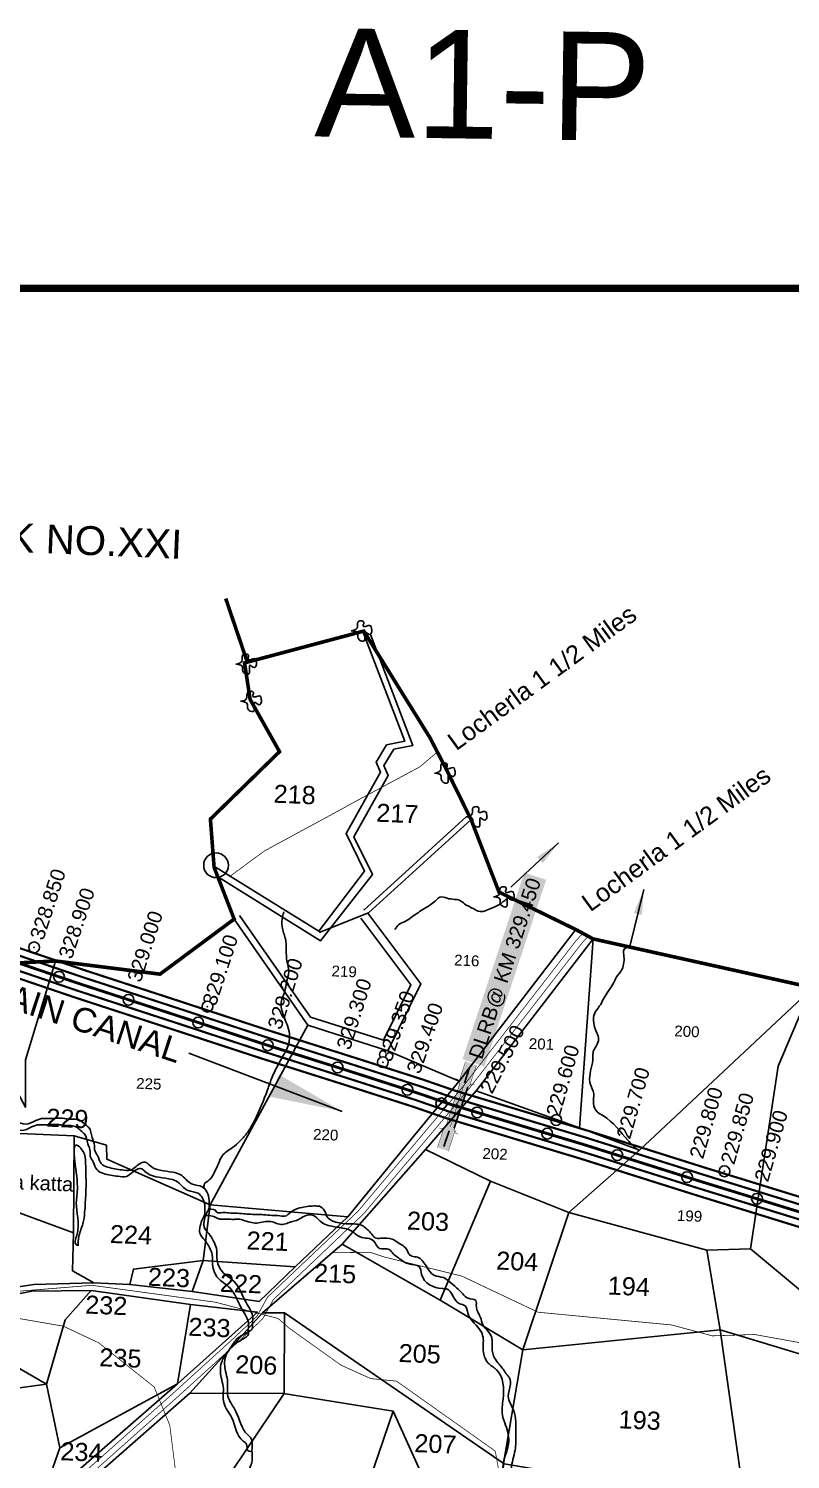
# Model space of a CAD drawing. Header units: feet. Extents: x 791111 to 796227, y 1559709 to 1567976.
# Drawn here: x 793328 to 794383, y 1565995 to 1567976 of the extents above; entities that cross this region are included whole.
import ezdxf
from ezdxf.enums import TextEntityAlignment as Align

# ---------------------------------------------------------------- set-up
doc = ezdxf.new("R2010")
doc.units = ezdxf.units.FT
doc.header["$LTSCALE"] = 15
doc.header["$MEASUREMENT"] = 0
doc.header["$PDMODE"] = 32
doc.header["$PDSIZE"] = 15
doc.linetypes.add('ACAD_ISO02W100', pattern=[15, 12, -3])
doc.linetypes.add('HIDDEN2', pattern=[0.1875, 0.125, -0.0625])
for name, color, linetype in [('CANAL1', 7, 'Continuous'), ('CSMark', 72, 'Continuous'), ('HILL', 17, 'Continuous'), ('PLOT', 7, 'Continuous'), ('PLOT NO', 7, 'Continuous'), ('ROADS', 6, 'Continuous'), ('STRUCTURE', 5, 'Continuous'), ('TANKS-STREAM', 4, 'Continuous'), ('TEXT', 1, 'Continuous'), ('text2', 7, 'Continuous'), ('VILLAGE STONES', 240, 'Continuous')]:
    doc.layers.add(name, color=color, linetype=linetype)
doc.layers.add('VILLAGE BOUNDRY', color=5, linetype='HIDDEN2', lineweight=100)
doc.styles.get("Standard").update_dxf_attribs({"font": 'arial.ttf'})
doc.linetypes.add('DOTS', pattern='A,1e-06,-3,["●",Standard,S=3,R=0,X=-1.25,Y=-1.25],-3', length=6.000001)
doc.dimstyles.get("Standard").update_dxf_attribs({"dimtxt": 0.18, "dimasz": 35, "dimexe": 0.18, "dimexo": 0.0625, "dimgap": 0.09, "dimtad": 0, "dimtih": 1, "dimtoh": 1, "dimdec": 4, "dimzin": 0, "dimdsep": 46, "dimtxsty": 'Standard', "dimcen": 0.09, "dimadec": 0, "dimazin": 0, "dimtfac": 1, "dimtdec": 4, "dimtofl": 0, "dimtmove": 0, "dimatfit": 3, "dimfxl": 1, "dimtolj": 1, "dimtzin": 0, "dimarcsym": 0})

# ---------------------------------------------------------------- blocks, each defined once
blk = doc.blocks.new('DLB')
at = {"layer": 'STRUCTURE'}
h = blk.add_hatch(dxfattribs=at)
h.set_pattern_fill('DOTS', color=6, scale=20, angle=320.37224793, style=0)
h.paths.add_polyline_path([(769699.5, 1706950), (769699.5, 1706934), (769729.1, 1706934), (769732.1, 1706936), (769792.1, 1706936), (769795.1, 1706934), (769824.7, 1706934), (769824.7, 1706950), (769795.1, 1706950), (769792.1, 1706948), (769732.1, 1706948), (769729.1, 1706950)])
at = {"layer": 'STRUCTURE', "color": 6, "linetype": 'ACAD_ISO02W100', "ltscale": 0.5, "const_width": 0.5}
for points in [[(769699.5, 1706950), (769729.1, 1706950)], [(769795.1, 1706950), (769824.7, 1706950)], [(769699.5, 1706934), (769729.1, 1706934)], [(769795.1, 1706934), (769824.7, 1706934)]]:
    blk.add_lwpolyline(points, dxfattribs=at)
at = {"layer": 'STRUCTURE', "color": 6, "const_width": 0.628}
for points in [[(769726.1, 1706956), (769726.1, 1706952), (769732.1, 1706948), (769792.1, 1706948), (769798.1, 1706952), (769798.1, 1706956)], [(769732.1, 1706942), (769792.1, 1706942)], [(769726.1, 1706928), (769726.1, 1706932), (769732.1, 1706936), (769792.1, 1706936), (769798.1, 1706932), (769798.1, 1706928)]]:
    blk.add_lwpolyline(points, dxfattribs=at)
at = {"layer": 'STRUCTURE', "color": 6}
blk.add_lwpolyline([(769732.1, 1706936), (769792.1, 1706936)], dxfattribs=at)
blk.add_lwpolyline([(769732.1, 1706936), (769792.1, 1706936)], dxfattribs=at)
at = {"layer": 'STRUCTURE', "color": 0}
blk.add_circle((769762.1, 1706942), 1.8, dxfattribs=at)
for points in [[(769703.8, 1706942), (769726.7, 1706942)], [(769818.6, 1706942), (769795.7, 1706942)]]:
    blk.add_leader(points, dimstyle='Standard', override={"dimasz": 10, "dimgap": 0.09, "dimtad": 0}, dxfattribs=at)

msp = doc.modelspace()

# ---------------------------------------------------------------- linework, layer by layer
at = {"layer": 'CANAL1', "color": 1, "const_width": 3}
for points in [[(792357.8, 1566948.1), (792371.7, 1566958), (792397.5, 1566971.5), (792424.2, 1566977.5), (792446, 1566981.9), (792478.7, 1566979.7), (792506.6, 1566974.8), (792620.5, 1566937.1), (792796.1, 1566880.3), (792944.9, 1566831.4), (793077.1, 1566785.3), (793149.7, 1566760.4), (793236.7, 1566729), (793321.3, 1566701.1), (793404.9, 1566672.7), (793538.2, 1566629.2), (793661.2, 1566588.9), (793791.7, 1566547.5), (793874.3, 1566521), (793918.7, 1566505.7), (794105.1, 1566449.5), (794262.9, 1566399.7), (794424.4, 1566349.9)], [(792385.8, 1566919), (792392.6, 1566923.8), (792411.4, 1566933.6), (792432.5, 1566938.4), (792448.6, 1566941.6), (792473.9, 1566939.9), (792496.8, 1566935.9), (792608.1, 1566899.1), (792783.7, 1566842.3), (792932, 1566793.5), (793064, 1566747.5), (793136.5, 1566722.6), (793223.6, 1566691.2), (793308.6, 1566663.1), (793392.2, 1566634.7), (793525.8, 1566591.1), (793648.9, 1566550.8), (793779.6, 1566509.4), (793861.7, 1566483.1), (793906.4, 1566467.6), (794093.3, 1566411.3), (794251, 1566361.5), (794412.8, 1566311.6)]]:
    msp.add_lwpolyline(points, dxfattribs=at)
at = {"layer": 'CANAL1', "color": 5, "const_width": 3}
for points in [[(792364.8, 1566940.9), (792376.9, 1566949.5), (792401, 1566962), (792426.3, 1566967.8), (792446.6, 1566971.8), (792477.5, 1566969.7), (792504.2, 1566965.1), (792617.4, 1566927.6), (792793, 1566870.8), (792941.7, 1566822), (793073.8, 1566775.9), (793146.4, 1566750.9), (793233.4, 1566719.6), (793318.1, 1566691.6), (793401.7, 1566663.2), (793535.1, 1566619.7), (793658.1, 1566579.4), (793788.7, 1566538), (793871.2, 1566511.5), (793915.6, 1566496.2), (794102.1, 1566440), (794260, 1566390.2), (794421.5, 1566340.3)], [(792378.8, 1566926.3), (792387.4, 1566932.4), (792408, 1566943.1), (792430.5, 1566948.2), (792447.9, 1566951.7), (792475.1, 1566949.9), (792499.3, 1566945.6), (792611.2, 1566908.6), (792786.8, 1566851.8), (792935.2, 1566803), (793067.3, 1566757), (793139.8, 1566732.1), (793226.9, 1566700.7), (793311.7, 1566672.6), (793395.4, 1566644.2), (793528.9, 1566600.7), (793652, 1566560.3), (793782.6, 1566518.9), (793864.9, 1566492.5), (793909.4, 1566477.1), (794096.2, 1566420.8), (794254, 1566371.1), (794415.7, 1566321.2)]]:
    msp.add_lwpolyline(points, dxfattribs=at)
at = {"layer": 'CANAL1', "color": 1, "linetype": 'HIDDEN2', "ltscale": 5, "const_width": 4}
msp.add_lwpolyline([(793314.9, 1566682.1), (793398.6, 1566653.7), (793532, 1566610.2), (793655, 1566569.8), (793785.6, 1566528.5), (793868, 1566502), (793912.5, 1566486.7), (793969.4, 1566469.5), (794099.2, 1566430.4), (794257, 1566380.6), (794418.6, 1566330.8)], dxfattribs=at)
at = {"layer": 'CSMark', "color": 3}
for p in [(793370.4, 1566663.3), (793466.7, 1566631.4), (793563.2, 1566599.9), (793659.6, 1566568.4), (793756.3, 1566537.8), (793853, 1566506.9), (793949.5, 1566475.5), (794046.6, 1566446.2), (794143.6, 1566416.4), (794240.3, 1566385.9), (794337.2, 1566355.9)]:
    msp.add_point(p, dxfattribs=at)
at = {"layer": 'CSMark', "color": 2}
msp.add_point((793900, 1566488), dxfattribs=at)
at = {"layer": 'HILL', "lineweight": -2}
for points in [[(793801.6, 1567137.1), (793860.3, 1566983.4), (793834.1, 1566978.2), (793820.4, 1566955.5), (793826.5, 1566941.7), (793778.8, 1566856.8), (793804.4, 1566804.8), (793732.7, 1566713.1), (793587.4, 1566803.3)], [(793792.4, 1566755.5), (793792.4, 1566755.5), (793934.4, 1566884.7)], [(793718.7, 1566607.5), (793718.7, 1566607.5), (793620.3, 1566748.2)], [(793788.5, 1566744.3), (793857.8, 1566652.3), (793819.7, 1566575.3), (793718.7, 1566607.5)]]:
    msp.add_lwpolyline(points, dxfattribs=at)
at = {"layer": 'PLOT', "lineweight": -2}
for points in [[(793791.2, 1567141.3), (793849.3, 1566989.2), (793824.1, 1566984.2), (793809.7, 1566960.3), (793815.8, 1566946.5), (793768.1, 1566861.5), (793793.7, 1566809.6), (793730.1, 1566726.6), (793585.9, 1566816.1)], [(793730.5, 1566724.5), (793799.1, 1566751.7), (793941.1, 1566880.9)], [(793316.1, 1566446.3), (793391.2, 1566443), (793436.1, 1566430), (793436.6, 1566410.9), (793579.7, 1566347.5), (793715.1, 1566596.2), (793613, 1566743.1)], [(793798, 1566751.4), (793871.7, 1566653.6), (793825.8, 1566560.9), (793715.1, 1566596.2)], [(793697.4, 1566261.9), (793697.4, 1566261.9), (793770.4, 1566331), (793860.7, 1566441.7), (793924.4, 1566518.7), (794086, 1566728.7)], [(794110.1, 1566715.7), (793948, 1566505.4), (793878, 1566424.1), (793762.8, 1566293), (793898.4, 1566215.5), (793967.8, 1566380.3), (793878, 1566424.1)], [(794110.1, 1566715.7), (794091.3, 1566454.3), (794174.3, 1566423.4)], [(793181.8, 1566654.4), (793220.1, 1566626.4), (793222.1, 1566613.9), (793235, 1566605), (793231.5, 1566588.1), (793253.3, 1566573.9), (793307.8, 1566544.5), (793309.8, 1566509.7), (793324, 1566482.6), (793324.1, 1566548.1), (793365.4, 1566685.1)], [(794267.6, 1566284.9), (794328, 1566286.5), (794366.5, 1566539.4), (794406.5, 1566634.1), (794414.4, 1566648.1), (794174.3, 1566423.4), (794076.6, 1566336.8)], [(793825.8, 1566560.9), (793924.4, 1566518.7)], [(794091.3, 1566454.3), (793948, 1566505.4)], [(793088, 1566495.8), (793097.8, 1566445.1), (793142.9, 1566388.5), (793211, 1566374.9), (793390.5, 1566308.6)], [(793391.2, 1566443), (793390.5, 1566308.6), (793388.9, 1566256.3), (793418.5, 1566239.4)], [(794328, 1566286.5), (794400.1, 1566226.6), (794438.2, 1566221.1), (794477.6, 1566250.5), (794494.4, 1566427.7)], [(793967.8, 1566380.3), (794076.6, 1566336.8), (794012.7, 1566146.8), (793898.4, 1566215.5)], [(793579.7, 1566347.5), (793570.2, 1566270.4), (793554.9, 1566227.8), (793468.5, 1566237.2), (793473.4, 1566258.6), (793570.2, 1566270.4), (793697.4, 1566261.9)], [(793579.7, 1566347.5), (793770.4, 1566331)], [(794012.7, 1566146.8), (794286, 1566174.7), (794267.6, 1566284.9), (794076.6, 1566336.8)], [(793762.8, 1566293), (793652.3, 1566197.9), (793682.8, 1566197.9), (793987, 1565989.3), (794320.3, 1565933), (794588.1, 1565908.6), (794816.5, 1565903), (794810, 1566003.1)], [(793554.9, 1566227.8), (793647.5, 1566213.7), (793697.4, 1566261.9)], [(793552.6, 1566209.5), (793414.9, 1566229.2), (793332.6, 1566228), (793201.3, 1566202.2), (793197.3, 1566216.6), (793335.4, 1566237.2), (793418.5, 1566239.4), (793468.5, 1566237.2)], [(793414.9, 1566229.2), (793378.8, 1566188.4), (793353, 1566099.4)], [(793368.1, 1565954.7), (793534.5, 1566099.9), (793645.1, 1566199.2), (793552.6, 1566209.5)], [(793552.6, 1566209.5), (793534.5, 1566099.9)], [(793353, 1566099.4), (793309.4, 1566124.7), (793201.3, 1566202.2)], [(793682.8, 1566197.9), (793682.1, 1566086.2), (793538.2, 1565872.3)], [(793652.3, 1566197.9), (793551.8, 1566087), (793681.1, 1566086.2), (793833.3, 1566061.9), (793974.2, 1565751.1), (794282.5, 1565709.1), (794532.5, 1565679.6), (794807, 1565581.3), (794903, 1565874)], [(794286, 1566174.7), (794320.3, 1565933)], [(794286, 1566174.7), (794690.3, 1566052.4)], [(794012.7, 1566146.8), (793986.1, 1565989.5), (793974.2, 1565751.1), (793960.9, 1565629.2)], [(793361.8, 1565983.7), (793371.7, 1566011.1), (793353, 1566099.4), (793124.1, 1566068.3), (793009, 1565986.5), (792998.7, 1565990.7)], [(793534.5, 1566099.9), (793371.7, 1566011.1)], [(793551.8, 1566087), (793381.4, 1565937.4), (793538.2, 1565872.3), (793618.8, 1565858), (793766.8, 1565867.4), (793834.1, 1565845.6), (793960.9, 1565629.2), (794252.9, 1565533.4), (794510.4, 1565515.5), (794826.4, 1565446.1), (794865.6, 1565431.4), (794926.5, 1565428.5), (794954, 1565486.4), (794992.6, 1565491.2), (795111.8, 1565580.7), (795006.1, 1565614.6), (794935.2, 1565545.6), (794884.9, 1565530.3), (794865.6, 1565431.4)], [(793833.3, 1566061.9), (793766.8, 1565867.4)]]:
    msp.add_lwpolyline(points, dxfattribs=at)
at = {"layer": 'ROADS', "linetype": 'DOTS', "lineweight": -2, "ltscale": 0.15, "const_width": 1}
for points in [[(793607.6, 1566802.6), (793654.7, 1566837.3), (793763, 1566896), (793779.4, 1566905.1), (793870.2, 1566953.9), (793893.9, 1566973.9)], [(794479.6, 1565361.4), (794320.8, 1565436.6), (794255.1, 1565456.2), (794177, 1565470.5), (794082.5, 1565485.8), (793969.2, 1565540.7), (793861.4, 1565614.3), (793769, 1565720.8), (793713, 1565776.2), (793635.5, 1565880.5), (793587.4, 1565901.2), (793536.2, 1565944.4), (793523.8, 1566042.6), (793502.2, 1566095.5), (793425.2, 1566156.7), (793376.4, 1566179.6), (793263.4, 1566199.2), (793223.2, 1566218.3)]]:
    msp.add_lwpolyline(points, dxfattribs=at)
at = {"layer": 'ROADS', "linetype": 'HIDDEN2', "lineweight": -2, "ltscale": 10, "const_width": 1}
for points in [[(793378.7, 1565953.7), (793526, 1566084.5), (793611.1, 1566161.8), (793644.6, 1566193.4), (793659.2, 1566219.8), (793784.8, 1566339), (793929.2, 1566510.4), (794086.1, 1566712.7), (794094.6, 1566722.1)], [(793386.7, 1565950.2), (793534, 1566081.1), (793619.1, 1566158.3), (793652.6, 1566189.9), (793667.2, 1566216.3), (793792.7, 1566335.6), (793937.2, 1566506.9), (794094.1, 1566709.2), (794102.6, 1566718.7)], [(794482.3, 1565699.7), (794264.5, 1565788.6), (794156.8, 1565838), (794066.8, 1565889.8), (793979.7, 1565978), (793974.7, 1566006.6), (793837.9, 1566103.5), (793802.1, 1566107.1), (793760.9, 1566125.7), (793688.5, 1566177.4), (793674.1, 1566190.2), (793586.5, 1566212.9), (793416.1, 1566236.2), (793271.8, 1566224.5), (793186, 1566211.7), (793133.2, 1566257.5), (793123.9, 1566282.2), (793085.5, 1566317.4), (793076.9, 1566343.8), (793054.2, 1566358.7), (793035.6, 1566361.1), (793006.5, 1566367), (792983.8, 1566374.9), (792966.6, 1566378.3)], [(793750.2, 1566281.2), (793801.2, 1566282), (793820.8, 1566275.4), (793928.1, 1566249), (794034.1, 1566198.9), (794218.8, 1566181.3), (794275.3, 1566166.2), (794333.6, 1566168.1), (794432.5, 1566150.3), (794645.3, 1566146.7), (794687, 1566139.8), (794753.3, 1566155.1), (794773.8, 1566158.6), (794800.3, 1566158.4)]]:
    msp.add_lwpolyline(points, dxfattribs=at)
at = {"layer": 'TANKS-STREAM', "lineweight": -2}
for points in [[(793835.5, 1566728.9), (793841.2, 1566735.5), (793851.3, 1566740.6), (793860.4, 1566747.1), (793867.7, 1566752), (793876.5, 1566757.9), (793885.8, 1566763.6), (793893.2, 1566769.8), (793898, 1566773.5), (793907.8, 1566772), (793917.9, 1566770.4), (793925, 1566769.1), (793932.2, 1566764.1), (793941.8, 1566758.8), (793954, 1566753.6), (793961.7, 1566754.9), (793970.9, 1566758.9), (793978.8, 1566762.4), (793985.3, 1566766.8), (793990.7, 1566771), (793994.8, 1566772.7)], [(793571.3, 1566370.9), (793571.5, 1566375.7), (793578.3, 1566382), (793585.3, 1566392), (793591.3, 1566404.9), (793597, 1566416), (793610.5, 1566426.8), (793621.3, 1566436.1), (793631.4, 1566447.7), (793641.4, 1566464.9), (793659.1, 1566506.7), (793665.7, 1566524.4), (793674.3, 1566542.3), (793681, 1566554.1), (793687.1, 1566565.9), (793689.5, 1566584.1), (793681.3, 1566609.8), (793678.2, 1566628.2), (793683, 1566642.8), (793685.6, 1566656.1), (793688.6, 1566670.1), (793686.1, 1566684.7), (793683.9, 1566716.1), (793679.4, 1566732.5), (793680, 1566746.3), (793681.7, 1566753.1)], [(794156.6, 1566703.9), (794152.5, 1566700.2), (794152.6, 1566694.2), (794152.7, 1566683.5), (794150.1, 1566673.4), (794142.7, 1566663), (794137.6, 1566653), (794129.4, 1566640.9), (794118.7, 1566622.4), (794112.3, 1566612.8), (794115.2, 1566585.7), (794117.4, 1566579.4), (794115.9, 1566570), (794110.4, 1566559.8), (794109.9, 1566551.7), (794105.3, 1566521.6), (794106, 1566515.4), (794111, 1566501.3), (794110.5, 1566488), (794115.9, 1566476.3), (794124.3, 1566470.7), (794158.3, 1566436.9), (794164.8, 1566430.1), (794172, 1566423.6)], [(793294.6, 1566455.4), (793311, 1566462.1), (793324, 1566459.2), (793338.3, 1566464.3), (793348.9, 1566467.2), (793351.9, 1566467.1), (793372.1, 1566467.6), (793375.4, 1566467.5), (793381.8, 1566466.5), (793398.8, 1566464.8), (793408, 1566457.7), (793411.5, 1566454.6), (793416.3, 1566440.9), (793419.6, 1566429.7), (793419.7, 1566423.7), (793423.7, 1566415.8), (793429, 1566404.8), (793437.8, 1566399.8), (793457.8, 1566395.9), (793469.6, 1566395.8), (793477.2, 1566400.8), (793490.9, 1566406.3), (793495.1, 1566402.8), (793528, 1566392.7), (793538.2, 1566389.5), (793555.2, 1566376.1), (793568.9, 1566372.5), (793575.1, 1566365.8), (793578.3, 1566353.8), (793578.2, 1566349.6), (793577.9, 1566342.6), (793575.5, 1566337.3), (793571.9, 1566327.3), (793571.4, 1566317.1), (793578, 1566307.7), (793584.6, 1566297.2), (793588.5, 1566287.4), (793589.4, 1566270.7), (793598.4, 1566253.2), (793612.4, 1566241.8), (793629.5, 1566212.4), (793638.8, 1566191.1), (793638.4, 1566181.4), (793638.2, 1566176.6), (793634.9, 1566173), (793615.2, 1566160.4), (793608.9, 1566150.9), (793604.9, 1566145.2), (793601.3, 1566138.3), (793599.8, 1566127.1), (793601, 1566117.3), (793603.7, 1566104.8), (793604.4, 1566082.7), (793615.4, 1566061.7), (793631.4, 1566029.5), (793636.1, 1566024.9), (793637.9, 1566016.3), (793637.4, 1566005.5)], [(793288.7, 1566446.5), (793305.1, 1566453.2), (793318.1, 1566450.3), (793332.5, 1566455.5), (793343, 1566458.4), (793346, 1566458.3), (793366.2, 1566458.8), (793369.6, 1566458.6), (793375.9, 1566457.7), (793393, 1566456), (793402.1, 1566448.9), (793405.7, 1566445.7), (793410.5, 1566432.1), (793413.7, 1566420.9), (793413.8, 1566414.8), (793417.8, 1566406.9), (793423.1, 1566396), (793432, 1566390.9), (793452, 1566387.1), (793463.7, 1566386.9), (793471.3, 1566392), (793485, 1566397.4), (793489.2, 1566393.9), (793522.1, 1566383.8), (793532.4, 1566380.7), (793549.3, 1566367.3), (793563, 1566363.6), (793569.2, 1566356.9), (793572.5, 1566345), (793572.3, 1566340.7), (793572, 1566333.7), (793569.6, 1566328.5), (793566, 1566318.4), (793565.6, 1566308.2), (793572.2, 1566298.8), (793578.7, 1566288.4), (793582.6, 1566278.5), (793583.5, 1566261.9), (793592.5, 1566244.3), (793606.5, 1566233), (793623.6, 1566203.6), (793633, 1566182.3), (793632.6, 1566172.6), (793632.4, 1566167.8), (793629, 1566164.2), (793609.3, 1566151.5), (793603, 1566142.1), (793599, 1566136.3), (793595.5, 1566129.5), (793593.9, 1566118.2), (793595.1, 1566108.5), (793597.8, 1566096), (793598.6, 1566073.8), (793609.6, 1566052.9), (793625.5, 1566020.6), (793630.2, 1566016.1), (793632, 1566007.4), (793637.8, 1566006.3)], [(793397, 1566291), (793397.9, 1566303.8), (793403.5, 1566321.5), (793405.9, 1566337.1), (793407.8, 1566387), (793407.2, 1566405.3), (793403.8, 1566421.6), (793396.9, 1566429.2), (793395.9, 1566372.6), (793394.4, 1566350.5), (793394.9, 1566305.1), (793394.5, 1566292.3), (793396.9, 1566291.3)], [(793577.9, 1566341.5), (793588.6, 1566338.1), (793588.9, 1566337.6), (793597, 1566337), (793605.3, 1566336.4), (793617.4, 1566335.9), (793628.7, 1566335), (793649.1, 1566334.1), (793653.8, 1566333.9), (793665.4, 1566333), (793672.8, 1566332.9), (793685.3, 1566332.4), (793689.7, 1566336.1), (793697.5, 1566341), (793716.4, 1566345.6), (793725.8, 1566346), (793732.7, 1566345), (793739.5, 1566336.8), (793741.1, 1566332.5), (793772.3, 1566321.3), (793781.4, 1566321), (793790.2, 1566319.1), (793796.9, 1566313.9), (793803.5, 1566307.2), (793808.5, 1566301.9), (793815.8, 1566301.3), (793832, 1566299.9), (793839.8, 1566295.4), (793852.4, 1566284.8), (793854.4, 1566280.3), (793859, 1566276.6), (793866.8, 1566275.1), (793890.3, 1566249.8), (793902.8, 1566246.8), (793910.2, 1566242.1), (793921.1, 1566232.8), (793929.6, 1566224.3), (793936.9, 1566218.3), (793947.5, 1566215.3), (793948.4, 1566205.9), (793954.1, 1566191.8), (793957.5, 1566181.5), (793964.7, 1566172.4), (793970, 1566162.8), (793970.1, 1566150.2), (793973.9, 1566134.9), (793979.8, 1566127.1), (793984.6, 1566121.2), (793989.4, 1566114.1), (793994.8, 1566106.9), (793995.7, 1566099.3), (793992.5, 1566082.5), (793999.9, 1566063.3), (794003, 1566030.5), (794002.1, 1566007.9), (793997.2, 1565982.2), (794000.1, 1565960.7), (793996.1, 1565939.5), (793996.5, 1565918), (793993.7, 1565882.2), (793996.1, 1565862.6), (793999.9, 1565818.5), (794002.3, 1565799.5), (793996.7, 1565785.9), (793995.5, 1565755.7), (793993.6, 1565740.7), (793989.3, 1565713.8), (793992.4, 1565697.3), (793994.5, 1565672.6), (793989.4, 1565655.2), (793987.5, 1565638.9), (793981.4, 1565630.3), (793985.5, 1565589.5), (793994.5, 1565566.7), (793986.4, 1565551.5), (793985.1, 1565531.1), (793992, 1565492.9), (793999.4, 1565478.1), (794000.2, 1565450.7), (793999.5, 1565432.2), (794022, 1565384.1), (794011.9, 1565368.6), (794011.4, 1565358.6), (794016.6, 1565325.9), (794022.8, 1565307.2)], [(793572, 1566332.3), (793578.5, 1566332.7), (793586.8, 1566330.6), (793590.3, 1566328.6), (793602.9, 1566327.8), (793613, 1566327.5), (793619.3, 1566327.9), (793625.7, 1566326.4), (793644.3, 1566322.4), (793663.7, 1566324.5), (793679.9, 1566320.3), (793688, 1566322.7), (793702.8, 1566327.6), (793710.2, 1566331.8), (793721, 1566333.5), (793735.9, 1566322), (793745.9, 1566318.4), (793763.2, 1566315.4), (793774, 1566312.2), (793787.6, 1566303.2), (793806, 1566297.8), (793814.2, 1566287.2), (793827.6, 1566285.9), (793832.1, 1566281.3), (793843.7, 1566271.9), (793854.8, 1566265.9), (793869.3, 1566262.1), (793872.6, 1566251.1), (793901, 1566231.6), (793907.2, 1566231.1), (793924.7, 1566211), (793933, 1566207.7), (793936.6, 1566197.6), (793955.4, 1566171.2), (793958, 1566162.1), (793957.8, 1566151.5), (793958.6, 1566140.7), (793964.8, 1566128.6), (793976.4, 1566119.2), (793985.5, 1566078.7), (793984.5, 1566056.6), (793989, 1566042.4), (793993.1, 1566016.9), (793987.1, 1565996.2), (793985.1, 1565977.2), (793989.8, 1565938.3), (793992.7, 1565915.3), (793992.9, 1565873.7)], [(793637.8, 1566005.9), (793637.8, 1565998.2), (793637.5, 1565990.9), (793635, 1565984.9), (793633.6, 1565970.8), (793630.2, 1565952.9), (793628.4, 1565936.8), (793626.9, 1565920.4), (793624.2, 1565910.9), (793621.8, 1565899.5), (793624.4, 1565887.1), (793624.6, 1565859.7), (793630.8, 1565844.4), (793637.8, 1565831.4), (793644.8, 1565817.5), (793651.8, 1565796), (793657.2, 1565784.8), (793661.3, 1565776.4), (793666.6, 1565757), (793674.5, 1565731.7), (793679.9, 1565681), (793683, 1565663.1), (793701.4, 1565571.9)]]:
    msp.add_spline(points, degree=3, dxfattribs=at)
at = {"layer": 'text2', "color": 3}
for p in [(793336, 1566704), (793336, 1566704), (793576, 1566622), (793576, 1566622), (793819, 1566545), (793819, 1566545), (794059, 1566465), (794059, 1566465), (794292, 1566394), (794292, 1566394)]:
    msp.add_point(p, dxfattribs=at)
at = {"layer": 'text2', "color": 2}
for p in [(793336, 1566704), (793336, 1566704), (793576, 1566622), (793576, 1566622), (793819, 1566545), (793819, 1566545), (794059, 1566465), (794059, 1566465), (794292, 1566394), (794292, 1566394)]:
    msp.add_point(p, dxfattribs=at)
at = {"layer": 'VILLAGE BOUNDRY', "lineweight": -2, "ltscale": 10, "const_width": 5}
for points in [[(793631.4, 1567098.2), (793601.3, 1567186.9)], [(793193.1, 1566676.1), (793365.4, 1566685.1), (793510.3, 1566666.9), (793613, 1566743.1), (793585.2, 1566814.9), (793580.1, 1566881.5), (793675.8, 1566974.9), (793635.1, 1567047.2), (793627.4, 1567097.8), (793792.5, 1567141.8), (793848, 1567052.3), (793884.3, 1566994), (793906.6, 1566950.9), (793941, 1566881.1), (793979.8, 1566780.5), (794086, 1566728.7), (794110.1, 1566715.7), (794414.4, 1566648.1)]]:
    msp.add_lwpolyline(points, dxfattribs=at)
at = {"layer": 'VILLAGE STONES', "color": 5, "lineweight": -3, "const_width": 10}
msp.add_lwpolyline([(796163.8, 1567616.1), (791116.2, 1567616.1), (791116.2, 1559714.2), (796163.8, 1559714.2)], close=True, dxfattribs=at)
at = {"layer": 'VILLAGE STONES', "lineweight": -2}
msp.add_circle((793587.9, 1566817.6), 17.1, dxfattribs=at)
for points in [[(793774.9, 1567142), (793783.2, 1567146), (793784.7, 1567154.6), (793789.6, 1567155.9), (793791.5, 1567155.2), (793792.5, 1567152.3), (793791.7, 1567148.8), (793793.6, 1567148), (793798.5, 1567149.3), (793801.9, 1567149.1), (793803.2, 1567145.7), (793803.6, 1567141.2), (793800.7, 1567137.2), (793794.6, 1567140.6), (793793.9, 1567133.5), (793792.7, 1567128.1), (793786.8, 1567129.4), (793784.2, 1567133.7), (793784.1, 1567138.3), (793774.9, 1567142)], [(793615.3, 1567096), (793623.5, 1567100.1), (793625, 1567108.7), (793629.9, 1567110), (793631.9, 1567109.3), (793632.9, 1567106.4), (793632.1, 1567102.9), (793633.9, 1567102.1), (793638.8, 1567103.4), (793642.3, 1567103.2), (793643.6, 1567099.8), (793644, 1567095.3), (793641, 1567091.3), (793634.9, 1567094.7), (793634.2, 1567087.6), (793633, 1567082.2), (793627.1, 1567083.5), (793624.6, 1567087.8), (793624.4, 1567092.4), (793615.2, 1567096.1)], [(793622.1, 1567044.6), (793630.3, 1567048.6), (793631.8, 1567057.2), (793636.7, 1567058.5), (793638.7, 1567057.8), (793639.7, 1567054.9), (793638.8, 1567051.4), (793640.7, 1567050.6), (793645.6, 1567051.9), (793649.1, 1567051.7), (793650.4, 1567048.3), (793650.7, 1567043.8), (793647.8, 1567039.8), (793641.7, 1567043.2), (793641, 1567036.1), (793639.8, 1567030.7), (793633.9, 1567032), (793631.4, 1567036.3), (793631.2, 1567040.9), (793622, 1567044.6)], [(793890.5, 1566945.2), (793898.7, 1566949.2), (793900.2, 1566957.8), (793905.1, 1566959.1), (793907.1, 1566958.4), (793908.1, 1566955.6), (793907.2, 1566952), (793909.1, 1566951.3), (793914, 1566952.5), (793917.5, 1566952.3), (793918.8, 1566948.9), (793919.1, 1566944.4), (793916.2, 1566940.5), (793910.1, 1566943.8), (793909.4, 1566936.8), (793908.2, 1566931.4), (793902.3, 1566932.7), (793899.8, 1566936.9), (793899.6, 1566941.5), (793890.4, 1566945.2)], [(793934.4, 1566884.7), (793942.6, 1566888.8), (793944.1, 1566897.4), (793949, 1566898.7), (793951, 1566898), (793952, 1566895.1), (793951.2, 1566891.6), (793953, 1566890.8), (793958, 1566892), (793961.4, 1566891.8), (793962.7, 1566888.5), (793963.1, 1566883.9), (793960.2, 1566880), (793954, 1566883.4), (793953.4, 1566876.3), (793952.1, 1566870.9), (793946.2, 1566872.2), (793943.7, 1566876.4), (793943.5, 1566881.1), (793934.4, 1566884.7)], [(793972.1, 1566773.9), (793980.4, 1566778), (793981.9, 1566786.6), (793986.8, 1566787.9), (793988.7, 1566787.2), (793989.7, 1566784.3), (793988.9, 1566780.8), (793990.8, 1566780), (793995.7, 1566781.2), (793999.1, 1566781), (794000.4, 1566777.7), (794000.8, 1566773.1), (793997.9, 1566769.2), (793991.8, 1566772.6), (793991.1, 1566765.5), (793989.9, 1566760.1), (793984, 1566761.4), (793981.4, 1566765.6), (793981.3, 1566770.3), (793972.1, 1566773.9)]]:
    msp.add_spline(points, degree=3, dxfattribs=at)

# ---------------------------------------------------------------- block references
at = {"layer": 'STRUCTURE', "color": 0, "rotation": 71.93654732138945}
msp.add_blockref('DLB', (2178054.5, 305388.9), dxfattribs=at)

# ---------------------------------------------------------------- texts
at = {"layer": 'CSMark', "color": 1}
for s, rotation, p in [('328.850', 71.6996, (793339.1, 1566715.7)), ('328.900', 71.232, (793378.6, 1566689.7)), ('329.000', 71.9389, (793473.9, 1566657.4)), ('329.100', 71.8546, (793577.9, 1566624.6)), ('329.200', 72.4251, (793668.3, 1566591.8)), ('329.300', 72.4251, (793763.8, 1566563.7)), ('329.350', 70.9523, (793821, 1566547.3)), ('329.400', 70.9523, (793860.6, 1566530.7)), ('229.500', 62.8535, (793961.2, 1566504.4)), ('229.600', 73.9789, (794054.1, 1566471.1)), ('229.700', 73.9789, (794151.6, 1566440)), ('229.800', 73.9789, (794252.7, 1566412.6)), ('229.850', 73.9789, (794295.9, 1566404.8)), ('229.900', 73.9789, (794342.7, 1566380.7))]:
    msp.add_text(s, height=20, rotation=rotation, dxfattribs=at).set_placement(p, align=Align.MIDDLE_LEFT)
at = {"layer": 'PLOT NO', "linetype": 'Continuous', "lineweight": -2}
for p in [(793920.5, 1566975.3), (794106.2, 1566752.2)]:
    msp.add_text('Locherla 1 1/2 Miles', height=25, rotation=36.1171, dxfattribs=at).set_placement(p)
at = {"layer": 'PLOT NO', "lineweight": -2}
for s, height, p in [('218', 25, (793696.9, 1566915.6)), ('217', 25, (793839.1, 1566889.3)), ('216', 15, (793935.2, 1566685.8)), ('219', 15, (793765.4, 1566670.7)), ('200', 15, (794240.1, 1566587.7)), ('201', 15, (794038.6, 1566570.2)), ('225', 15, (793494.8, 1566515.2)), ('229', 25, (793382, 1566467.2)), ('220', 15, (793739.8, 1566444.6)), ('202', 15, (793974.3, 1566418.1)), ('203', 25, (793881.5, 1566324.8)), ('199', 15, (794243.8, 1566332.2)), ('224', 25, (793470.2, 1566306.2)), ('221', 25, (793659.4, 1566297.3)), ('215', 25, (793752.9, 1566252.4)), ('204', 25, (794005.1, 1566269.4)), ('223', 25, (793522.7, 1566247)), ('222', 25, (793622.5, 1566238.6)), ('194', 25, (794159.6, 1566234.8)), ('232', 25, (793435.9, 1566208.5)), ('233', 25, (793578.9, 1566177.8)), ('235', 25, (793455.5, 1566135.6)), ('205', 25, (793870, 1566141.5)), ('206', 25, (793643.7, 1566125.9)), ('193', 25, (794174.7, 1566049.6)), ('207', 25, (793891.8, 1566016.7)), ('234', 25, (793401.6, 1566005.5))]:
    msp.add_text(s, height=height, rotation=357.6281, dxfattribs=at).set_placement(p, align=Align.MIDDLE_CENTER)
at = {"layer": 'STRUCTURE', "color": 5, "insert": (793936.9, 1566552.9), "char_height": 20, "width": 260.186, "attachment_point": 1, "rotation": 71.7001, "bg_fill": 1, "box_fill_scale": 1.3, "bg_fill_color": 7, "bg_fill_true_color": 16777215, "bg_fill_transparency": 4390977}
msp.add_mtext('\\pi1.1778;DLRB@ KM 329.450', dxfattribs=at)
at = {"layer": 'TEXT', "color": 7, "lineweight": -2}
for s, height, p in [('HILL BLOCK NO.XXI', 39.908, (793013.9, 1567263.6)), ('Timarashkunta katta', 19.954, (793137.4, 1566376.4))]:
    msp.add_text(s, height=height, rotation=357.6281, dxfattribs=at).set_placement(p)
at = {"layer": 'VILLAGE STONES'}
msp.add_text('HNSS MAIN CANAL', height=33.904, rotation=341.8827, dxfattribs=at).set_placement((793121.1, 1566678.5))
at = {"layer": 'VILLAGE STONES', "lineweight": -3, "insert": (793958.7, 1567973.3), "char_height": 150, "width": 364.155, "attachment_point": 2, "rotation": 359.2082}
msp.add_mtext('A1-P', dxfattribs=at)

# ---------------------------------------------------------------- leaders
at = {"layer": 'VILLAGE BOUNDRY', "linetype": 'Continuous', "lineweight": -2}
for points in [[(794062.2, 1566848.6), (793996.3, 1566787.5)], [(794180.4, 1566784.3), (794161.6, 1566706.8)]]:
    msp.add_leader(points, dimstyle='Standard', override={"dimgap": 0.09, "dimtad": 0}, dxfattribs=at)
at = {"layer": 'VILLAGE STONES'}
msp.add_leader([(793762.6, 1566477), (793550.4, 1566557.6)], dimstyle='Standard', override={"dimasz": 100, "dimgap": 0.09, "dimtad": 0, "dimtfill": 2, "dimtfillclr": 5}, dxfattribs=at)

doc.saveas('drawing.dxf')
